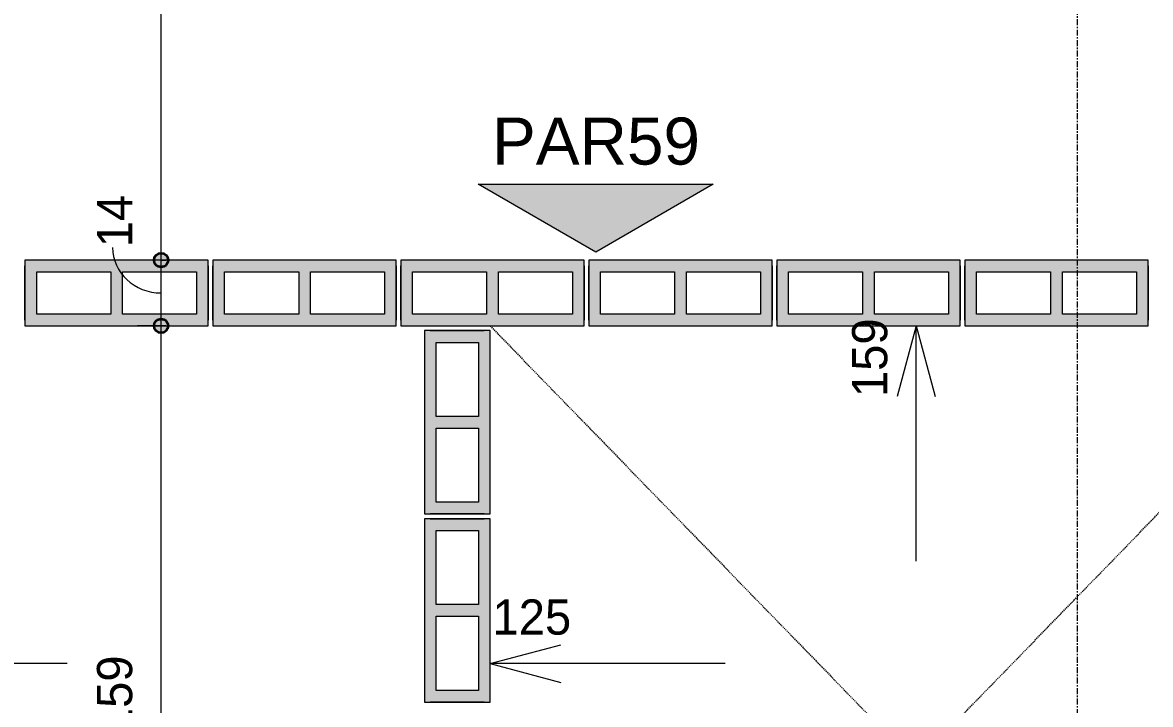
# Model space of a CAD drawing. Header units: centimetres. Extents: x 170 to 13810, y -2277 to 8860.
# Drawn here: x 12554.1 to 12794.1, y -55.3 to 89.7 of the extents above; entities that cross this region are included whole.
import ezdxf

# ---------------------------------------------------------------- set-up
doc = ezdxf.new("R2010")
doc.units = ezdxf.units.CM
doc.linetypes.add('Linha de eixo', pattern=[2.2225, 1.27, -0.3175, 0.3175, -0.3175])
doc.linetypes.add('Projeção', pattern=[0.396875, 0.238125, -0.15875])
for name, color, linetype, lineweight, true_color in [('A-ANNO-DIMS-1', 1, 'Continuous', 9, 0xff0000), ('G-ANNO-SYMB-1', 251, 'Continuous', 9, 0x646464), ('S-BEAM-3', 9, 'Continuous', 9, 0xc0c0c0)]:
    doc.layers.add(name, color=color, linetype=linetype, lineweight=lineweight, true_color=true_color)
for name, color, linetype, lineweight in [('A-ANNO-DIMS-50', 7, 'Continuous', 9), ('A-DETL-GENF', 7, 'Continuous', 9), ('A-FLOR-OVHD', 7, 'Projeção', 9), ('G-ANNO-SYMB', 7, 'Continuous', 9), ('S-BEAM', 7, 'Continuous', 9), ('S-BEAM-2', 7, 'Continuous', 13), ('S-GRID-1', 7, 'Linha de eixo', 9)]:
    doc.layers.add(name, color=color, linetype=linetype, lineweight=lineweight)
doc.styles.add('Arial_1', font='arial.ttf', dxfattribs={"height": 10})
doc.styles.add('Bahnschrift_13', font='', dxfattribs={"height": 7.5})
doc.styles.get('Bahnschrift_13').set_extended_font_data('Bahnschrift')
doc.dimstyles.new('COTA_ACUMULADA', dxfattribs={"dimscale": 30.48, "dimtxt": 8.33133, "dimasz": 0.049213, "dimexe": 0, "dimexo": 0.0625, "dimgap": 0.131234, "dimtad": 0, "dimjust": 2, "dimdec": 0, "dimzin": 0, "dimdsep": 46, "dimtxsty": 'Bahnschrift_13', "dimblk1": 'NONE', "dimblk2": 'OPEN30', "dimsah": 1, "dimcen": 0.09, "dimse1": 1, "dimsd1": 1, "dimazin": 0, "dimtfac": 1, "dimtdec": 4, "dimtix": 1, "dimtmove": 2, "dimatfit": 3, "dimfxl": 0, "dimfxlon": 1, "dimtvp": 1, "dimtolj": 1, "dimtzin": 0, "dimarcsym": 2})
doc.dimstyles.new('COTA_LINEAR', dxfattribs={"dimscale": 30.48, "dimtxt": 8.33133, "dimasz": 0.393701, "dimexe": 0.164042, "dimexo": 0.328084, "dimgap": 0.131234, "dimtad": 1, "dimdec": 0, "dimzin": 0, "dimdsep": 46, "dimtxsty": 'Bahnschrift_13', "dimblk1": 'DOTSMALL', "dimblk2": 'DOTSMALL', "dimsah": 1, "dimcen": 0.09, "dimdle": 0.164042, "dimazin": 0, "dimtfac": 1, "dimtdec": 4, "dimtix": 1, "dimtmove": 0, "dimatfit": 3, "dimfxl": 1, "dimtvp": 1, "dimtolj": 1, "dimtzin": 0, "dimarcsym": 2})
doc.dimstyles.new('COTA_LINEAR_1', dxfattribs={"dimscale": 30.48, "dimtxt": 8.33133, "dimasz": 0.393701, "dimexe": 0.164042, "dimexo": 0.328084, "dimgap": 0.131234, "dimtad": 1, "dimdec": 0, "dimzin": 0, "dimdsep": 46, "dimtxsty": 'Bahnschrift_13', "dimblk1": 'DOTSMALL', "dimblk2": 'DOTSMALL', "dimsah": 1, "dimcen": 0.09, "dimdle": 0.164042, "dimazin": 0, "dimtfac": 1, "dimtdec": 4, "dimtix": 1, "dimtmove": 1, "dimatfit": 3, "dimfxl": 1, "dimtvp": 1, "dimtolj": 1, "dimtzin": 0, "dimarcsym": 2})

# ---------------------------------------------------------------- blocks, each defined once
blk = doc.blocks.new('LEONE - BLOCO 14X39X1 - LEONE - BLOCO 14X39X19-2886981-COBERTURA - MODULAÇÃO 1ª FIADA')
at = {"layer": 'S-BEAM-3'}
h = blk.add_hatch(color=256, dxfattribs=at)
h.paths.add_polyline_path([(-19.5, -4.5), (-19.5, -7), (19.5, -7), (19.5, 7), (-19.5, 7), (-19.5, 0)])
h.paths.add_polyline_path([(-17, 4.5), (-1.25, 4.5), (-1.25, -4.5), (-17, -4.5)])
h.paths.add_polyline_path([(1.25, 4.16), (1.25, 4.5), (17, 4.5), (17, -4.5), (1.25, -4.5), (1.25, -4.16)])
at = {"layer": 'A-DETL-GENF'}
for p, q in [((19.5, 7), (-19.5, 7)), ((-19.5, 7), (-19.5, 0)), ((19.5, 0), (19.5, 7)), ((-17, -4.5), (-17, 4.5)), ((-17, 4.5), (-1.25, 4.5)), ((-1.25, 4.5), (-1.25, -4.5)), ((1.25, -4.5), (1.25, 4.5)), ((1.25, 4.5), (17, 4.5)), ((17, 4.5), (17, -4.5)), ((-19.5, 0), (-19.5, -7)), ((19.5, -7), (19.5, 0)), ((-1.25, -4.5), (-17, -4.5)), ((17, -4.5), (1.25, -4.5)), ((-19.5, -7), (19.5, -7))]:
    blk.add_line(p, q, dxfattribs=at)
at = {"layer": 'S-BEAM-2'}
for p, q in [((-19.5, 7), (-19.5, -7)), ((19.5, 7), (-19.5, 7)), ((-19.5, 5.75), (-19.5, -5.75)), ((-19.5, -5.75), (-19.5, 5.75)), ((19.5, -7), (19.5, 7)), ((19.5, -7), (19.5, 7)), ((19.5, 5.75), (19.5, -5.75)), ((-19.5, -7), (19.5, -7))]:
    blk.add_line(p, q, dxfattribs=at)
at = {"layer": 'S-BEAM-3'}
for p, q in [((-17, 4.5), (-1.25, 4.5)), ((-17, -4.5), (-17, 4.5)), ((-1.25, 4.5), (-1.25, -4.5)), ((1.25, 4.5), (17, 4.5)), ((1.25, -4.5), (1.25, 4.5)), ((17, 4.5), (17, -4.5)), ((-1.25, -4.5), (-17, -4.5)), ((17, -4.5), (1.25, -4.5))]:
    blk.add_line(p, q, dxfattribs=at)
blk = doc.blocks.new('LEONE - BLOCO 14X39X1 - LEONE - BLOCO 14X39X19-V1-COBERTURA - MODULAÇÃO 1ª FIADA')
at = {"layer": 'S-BEAM-3'}
h = blk.add_hatch(color=256, dxfattribs=at)
h.paths.add_polyline_path([(19.5, -7), (19.5, 7), (-19.5, 7), (-19.5, -7)])
h.paths.add_polyline_path([(1.25, -4.5), (1.25, 4.5), (17, 4.5), (17, -4.5)])
h.paths.add_polyline_path([(-17, -4.5), (-17, 4.5), (-1.25, 4.5), (-1.25, -4.5)])
at = {"layer": 'A-DETL-GENF'}
for p, q in [((19.5, 7), (-19.5, 7)), ((-19.5, 7), (-19.5, 0)), ((19.5, 0), (19.5, 7)), ((-17, -4.5), (-17, 4.5)), ((-17, 4.5), (-1.25, 4.5)), ((-1.25, 4.5), (-1.25, -4.5)), ((1.25, -4.5), (1.25, 4.5)), ((1.25, 4.5), (17, 4.5)), ((17, 4.5), (17, -4.5)), ((-19.5, 0), (-19.5, -7)), ((19.5, -7), (19.5, 0)), ((-1.25, -4.5), (-17, -4.5)), ((17, -4.5), (1.25, -4.5)), ((-19.5, -7), (19.5, -7))]:
    blk.add_line(p, q, dxfattribs=at)
at = {"layer": 'S-BEAM-2'}
for p, q in [((-19.5, 7), (-19.5, -7)), ((19.5, 7), (-19.5, 7)), ((-19.5, 5.75), (-19.5, -5.75)), ((-19.5, -5.75), (-19.5, 5.75)), ((19.5, -7), (19.5, 7)), ((19.5, -7), (19.5, 7)), ((19.5, 5.75), (19.5, -5.75)), ((-19.5, -7), (19.5, -7))]:
    blk.add_line(p, q, dxfattribs=at)
at = {"layer": 'S-BEAM-3'}
for p, q in [((-17, 4.5), (-1.25, 4.5)), ((-17, -4.5), (-17, 4.5)), ((-1.25, 4.5), (-1.25, -4.5)), ((1.25, 4.5), (17, 4.5)), ((1.25, -4.5), (1.25, 4.5)), ((17, 4.5), (17, -4.5)), ((-1.25, -4.5), (-17, -4.5)), ((17, -4.5), (1.25, -4.5))]:
    blk.add_line(p, q, dxfattribs=at)
blk = doc.blocks.new('Elevação - Número de detalhe-142644-COBERTURA - MODULAÇÃO 1ª FIADA')
at = {"layer": 'G-ANNO-SYMB-1'}
blk.add_hatch(color=256, dxfattribs=at).paths.add_polyline_path([(0.5, 0), (-0.5, 0), (0, 0.2887)])
at = {"layer": 'G-ANNO-SYMB'}
for p, q in [((0, 0.2887), (-0.5, 0)), ((0.5, 0), (0, 0.2887)), ((-0.5, 0), (0.5, 0))]:
    blk.add_line(p, q, dxfattribs=at)
blk = doc.blocks.new('DIMBLOCK84-COBERTURA - MODULAÇÃO 1ª FIADA')
at = {"layer": 'A-ANNO-DIMS-50', "lineweight": 35, "true_color": 0xff0000}
h = blk.add_hatch(color=1, dxfattribs=at)
edge = h.paths.add_edge_path()
edge.add_arc((12583.57, 25.24), 1.5, 0, 360)
h = blk.add_hatch(color=1, dxfattribs=at)
edge = h.paths.add_edge_path()
edge.add_arc((12583.57, -133.76), 1.5, 0, 360)
at = {"layer": 'A-ANNO-DIMS-50', "color": 1, "true_color": 0xff0000}
for p, q in [((12584.59, 25.24), (12578.57, 25.24)), ((12583.57, -133.76), (12583.57, 25.24)), ((12583.57, 25.24), (12584.59, 25.24)), ((12591.45, -133.76), (12578.57, -133.76)), ((12583.57, -133.76), (12591.45, -133.76))]:
    blk.add_line(p, q, dxfattribs=at)
at = {"layer": 'A-ANNO-DIMS-50', "color": 1, "lineweight": 35, "true_color": 0xff0000}
for centre in [(12583.57, 25.24), (12583.57, -133.76)]:
    blk.add_circle(centre, 1.5, dxfattribs=at)
at = {"layer": 'A-ANNO-DIMS-50', "color": 0, "insert": (12569.92, -61.58), "char_height": 7.5, "width": 17.5715, "attachment_point": 1, "rotation": 90, "line_spacing_factor": 1.009858, "style": 'Bahnschrift_13'}
blk.add_mtext('159', dxfattribs=at)
blk = doc.blocks.new('_DotSmall')
at = {"color": 0, "linetype": 'ByBlock', "const_width": 0.5}
blk.add_lwpolyline([(-0.0625, 0, 1), (0.0625, 0, 1)], format="xyb", close=True, dxfattribs=at)
blk = doc.blocks.new('DIMBLOCK85-COBERTURA - MODULAÇÃO 1ª FIADA')
at = {"layer": 'A-ANNO-DIMS-50', "lineweight": 35, "true_color": 0xff0000}
h = blk.add_hatch(color=1, dxfattribs=at)
edge = h.paths.add_edge_path()
edge.add_arc((12583.57, 39.24), 1.5, 0, 360)
h = blk.add_hatch(color=1, dxfattribs=at)
edge = h.paths.add_edge_path()
edge.add_arc((12583.57, 25.24), 1.5, 0, 360)
at = {"layer": 'A-ANNO-DIMS-50', "color": 1, "true_color": 0xff0000}
for p, q in [((12584.59, 39.24), (12578.57, 39.24)), ((12583.57, 25.24), (12583.57, 39.24)), ((12583.57, 39.24), (12584.59, 39.24)), ((12584.59, 25.24), (12578.57, 25.24)), ((12583.57, 25.24), (12584.59, 25.24))]:
    blk.add_line(p, q, dxfattribs=at)
at = {"layer": 'A-ANNO-DIMS-50', "color": 1, "lineweight": 35, "true_color": 0xff0000}
for centre in [(12583.57, 39.24), (12583.57, 25.24)]:
    blk.add_circle(centre, 1.5, dxfattribs=at)
at = {"layer": 'A-ANNO-DIMS-50', "color": 1, "true_color": 0xff0000}
blk.add_ellipse((12583.57, 41.94), major_axis=(-10.31, 0), ratio=0.940227, start_param=0, end_param=1.570796, dxfattribs=at)
at = {"layer": 'A-ANNO-DIMS-50', "color": 0, "insert": (12569.92, 41.94), "char_height": 7.5, "width": 11.3609, "attachment_point": 1, "rotation": 90, "line_spacing_factor": 1.009858, "style": 'Bahnschrift_13'}
blk.add_mtext('14', dxfattribs=at)
blk = doc.blocks.new('DIMBLOCK86-COBERTURA - MODULAÇÃO 1ª FIADA')
at = {"layer": 'A-ANNO-DIMS-50', "lineweight": 35, "true_color": 0xff0000}
h = blk.add_hatch(color=1, dxfattribs=at)
edge = h.paths.add_edge_path()
edge.add_arc((12583.57, 430.24), 1.5, 0, 360)
h = blk.add_hatch(color=1, dxfattribs=at)
edge = h.paths.add_edge_path()
edge.add_arc((12583.57, 39.24), 1.5, 0, 360)
at = {"layer": 'A-ANNO-DIMS-50', "color": 1, "true_color": 0xff0000}
for p, q in [((12591.45, 430.24), (12578.57, 430.24)), ((12583.57, 39.24), (12583.57, 430.24)), ((12583.57, 430.24), (12591.45, 430.24)), ((12584.59, 39.24), (12578.57, 39.24)), ((12583.57, 39.24), (12584.59, 39.24))]:
    blk.add_line(p, q, dxfattribs=at)
at = {"layer": 'A-ANNO-DIMS-50', "color": 1, "lineweight": 35, "true_color": 0xff0000}
for centre in [(12583.57, 430.24), (12583.57, 39.24)]:
    blk.add_circle(centre, 1.5, dxfattribs=at)
at = {"layer": 'A-ANNO-DIMS-50', "color": 0, "insert": (12569.92, 227.49), "char_height": 7.5, "width": 17.4201, "attachment_point": 1, "rotation": 90, "line_spacing_factor": 1.009858, "style": 'Bahnschrift_13'}
blk.add_mtext('391', dxfattribs=at)
blk = doc.blocks.new('DIMBLOCK152-COBERTURA - MODULAÇÃO 1ª FIADA')
at = {"layer": 'A-ANNO-DIMS-50', "color": 1, "true_color": 0xff0000}
for p, q in [((12653.59, -46.56), (12668.59, -42.55)), ((12653.59, -46.56), (12668.59, -50.58)), ((12703.59, -46.56), (12653.59, -46.56)), ((12653.59, -46.56), (12653.59, -46.56)), ((12653.59, -46.56), (12653.59, -46.56))]:
    blk.add_line(p, q, dxfattribs=at)
at = {"layer": 'A-ANNO-DIMS-50', "color": 0, "insert": (12654.09, -32.92), "char_height": 7.5, "width": 17.5715, "attachment_point": 1, "line_spacing_factor": 1.009858, "style": 'Bahnschrift_13'}
blk.add_mtext('125', dxfattribs=at)
blk = doc.blocks.new('_None')
blk = doc.blocks.new('_Open30')
at = {"color": 0, "linetype": 'ByBlock', "lineweight": -2}
for p, q in [((-1, 0.27), (0, 0)), ((0, 0), (-1, -0.27)), ((0, 0), (-1, 0))]:
    blk.add_line(p, q, dxfattribs=at)
blk = doc.blocks.new('DIMBLOCK153-COBERTURA - MODULAÇÃO 1ª FIADA')
at = {"layer": 'A-ANNO-DIMS-50', "color": 1, "true_color": 0xff0000}
for p, q in [((12513.59, -46.56), (12528.59, -42.55)), ((12513.59, -46.56), (12528.59, -50.58)), ((12563.59, -46.56), (12513.59, -46.56)), ((12513.59, -46.56), (12513.59, -46.56)), ((12513.59, -46.56), (12513.59, -46.56))]:
    blk.add_line(p, q, dxfattribs=at)
at = {"layer": 'A-ANNO-DIMS-50', "color": 0, "insert": (12514.09, -32.92), "char_height": 7.5, "width": 19.8437, "attachment_point": 1, "line_spacing_factor": 1.009858, "style": 'Bahnschrift_13'}
blk.add_mtext('265', dxfattribs=at)
blk = doc.blocks.new('DIMBLOCK158-COBERTURA - MODULAÇÃO 1ª FIADA')
at = {"layer": 'A-ANNO-DIMS-50', "color": 1, "true_color": 0xff0000}
for p, q in [((12744.24, 25.24), (12740.22, 10.24)), ((12744.24, 25.24), (12748.26, 10.24)), ((12744.24, -24.76), (12744.24, 25.24)), ((12744.24, 25.24), (12744.24, 25.24)), ((12744.24, 25.24), (12744.24, 25.24))]:
    blk.add_line(p, q, dxfattribs=at)
at = {"layer": 'A-ANNO-DIMS-50', "color": 0, "insert": (12730.59, 10.1), "char_height": 7.5, "width": 17.5715, "attachment_point": 1, "rotation": 90, "line_spacing_factor": 1.009858, "style": 'Bahnschrift_13'}
blk.add_mtext('159', dxfattribs=at)

msp = doc.modelspace()

# ---------------------------------------------------------------- linework, layer by layer
at = {"layer": 'A-FLOR-OVHD'}
for p, q in [((12653.59, 25.24), (12834.59, -160.76)), ((12653.59, -160.76), (12834.59, 25.24))]:
    msp.add_line(p, q, dxfattribs=at)
at = {"layer": 'S-GRID-1'}
msp.add_line((12778.59, -679.8), (12778.59, 927.57), dxfattribs=at)

# ---------------------------------------------------------------- block references
at = {"layer": 'G-ANNO-SYMB', "extrusion": (0, 0, -1), "xscale": 49.99999999999998, "yscale": 49.99999999999998, "zscale": 49.99999999999998, "rotation": 180}
msp.add_blockref('Elevação - Número de detalhe-142644-COBERTURA - MODULAÇÃO 1ª FIADA', (-12676.06, 55.35), dxfattribs=at)
at = {"layer": 'S-BEAM'}
for name, p in [('LEONE - BLOCO 14X39X1 - LEONE - BLOCO 14X39X19-2886981-COBERTURA - MODULAÇÃO 1ª FIADA', (12574.09, 32.24)), ('LEONE - BLOCO 14X39X1 - LEONE - BLOCO 14X39X19-V1-COBERTURA - MODULAÇÃO 1ª FIADA', (12614.09, 32.24)), ('LEONE - BLOCO 14X39X1 - LEONE - BLOCO 14X39X19-2886981-COBERTURA - MODULAÇÃO 1ª FIADA', (12654.09, 32.24)), ('LEONE - BLOCO 14X39X1 - LEONE - BLOCO 14X39X19-2886981-COBERTURA - MODULAÇÃO 1ª FIADA', (12694.09, 32.24)), ('LEONE - BLOCO 14X39X1 - LEONE - BLOCO 14X39X19-V1-COBERTURA - MODULAÇÃO 1ª FIADA', (12734.09, 32.24))]:
    msp.add_blockref(name, p, dxfattribs=at)
for name, p, rotation in [('LEONE - BLOCO 14X39X1 - LEONE - BLOCO 14X39X19-V1-COBERTURA - MODULAÇÃO 1ª FIADA', (12774.09, 32.24), 180), ('LEONE - BLOCO 14X39X1 - LEONE - BLOCO 14X39X19-2886981-COBERTURA - MODULAÇÃO 1ª FIADA', (12646.59, 4.74), 89.9999999999999), ('LEONE - BLOCO 14X39X1 - LEONE - BLOCO 14X39X19-2886981-COBERTURA - MODULAÇÃO 1ª FIADA', (12646.59, -35.26), 89.9999999999999)]:
    msp.add_blockref(name, p, dxfattribs=dict(at, rotation=rotation))

# ---------------------------------------------------------------- texts
at = {"layer": 'G-ANNO-SYMB', "insert": (12653.98, 69.54), "char_height": 10, "width": 54.9156, "attachment_point": 1, "style": 'Arial_1'}
msp.add_mtext('PAR59', dxfattribs=at)

# ---------------------------------------------------------------- dimensions: what is measured, and where the dimension line sits
at = {"layer": 'A-ANNO-DIMS-1'}
for base, p1, p2, override, picture, middle in [((12583.57, 430.24), (12594.59, 39.24), (12581.45, 430.24), {"dimpost": '<>', "dimfxl": 391.221725}, 'DIMBLOCK86-COBERTURA - MODULAÇÃO 1ª FIADA', (12575.74, 234.74)), ((12583.57, 25.24), (12581.45, -133.76), (12594.59, 25.24), {"dimpost": '<>', "dimfxl": 159.54102}, 'DIMBLOCK84-COBERTURA - MODULAÇÃO 1ª FIADA', (12575.74, -54.26))]:
    dim = msp.add_linear_dim(base=base, p1=p1, p2=p2, angle=90, dimstyle='COTA_LINEAR', override=override, dxfattribs=at)
    dim.commit()
    dim.dimension.update_dxf_attribs({"geometry": picture, "text_midpoint": middle})
for base, p1, p2, dimstyle, override, picture, middle in [((12583.57, 39.24), (12594.59, 25.24), (12594.59, 39.24), 'COTA_LINEAR_1', {"dimpost": '<>', "dimfxl": 14}, 'DIMBLOCK85-COBERTURA - MODULAÇÃO 1ª FIADA', (12574.92, 47.62)), ((12744.24, 25.24), (12744.24, -133.76), (12744.24, 25.24), 'COTA_ACUMULADA', {"dimpost": '<>', "dimfxl": 158.998999}, 'DIMBLOCK158-COBERTURA - MODULAÇÃO 1ª FIADA', (12735.59, 18.89))]:
    dim = msp.add_linear_dim(base=base, p1=p1, p2=p2, angle=90, dimstyle=dimstyle, override=override, dxfattribs=at)
    dim.commit()
    dim.dimension.update_dxf_attribs({"geometry": picture, "text_midpoint": middle, "dimtype": 160, "text_rotation": 90})
for base, p2, override, picture, middle in [((12513.59, -46.56), (12513.59, -46.56), {"dimpost": '<>', "dimfxl": 265}, 'DIMBLOCK153-COBERTURA - MODULAÇÃO 1ª FIADA', (12524.01, -37.92)), ((12653.59, -46.56), (12653.59, -46.56), {"dimpost": '<>', "dimfxl": 125}, 'DIMBLOCK152-COBERTURA - MODULAÇÃO 1ª FIADA', (12662.87, -37.92))]:
    dim = msp.add_linear_dim(base=base, p1=(12778.59, -46.56), p2=p2, dimstyle='COTA_ACUMULADA', override=override, dxfattribs=at)
    dim.commit()
    dim.dimension.update_dxf_attribs({"geometry": picture, "text_midpoint": middle, "dimtype": 160})

doc.saveas('drawing.dxf')
